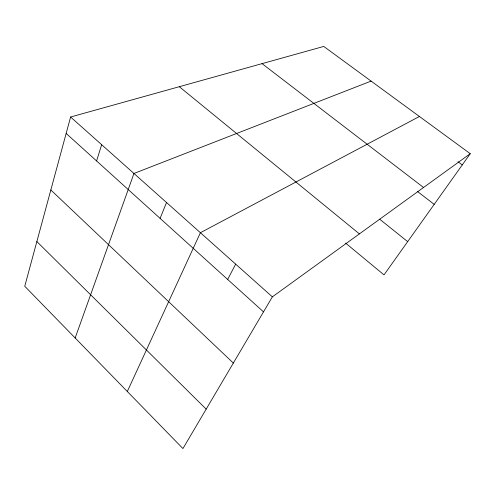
<?xml version="1.0" encoding="UTF-8"?>
<svg xmlns="http://www.w3.org/2000/svg" width="495" height="495" viewBox="0 0 495 495"><rect width="100%" height="100%" fill="white"/><g stroke="black" fill="none" stroke-linecap="round" stroke-linejoin="round"><path stroke-width="0.74" d="M70.599 117.006L24.75 286.265L182.946 448.563L272.368 296.851L470.25 153.698L323.755 46.437L70.599 117.006L272.368 296.851M96.593 160.949L101.661 144.695M75.166 337.986L133.953 173.473L371.101 81.106M160.095 218.363L166.53 202.517M127.314 391.483L200.407 232.712L419.42 116.48M227.669 279.458L235.657 264.132M470.25 153.698L384.015 274.892L345.652 243.125M457.949 161.704L462.274 164.909M262.047 63.645L423.541 187.481M417.452 191.46L434.195 204.367M379.702 219.223L407.682 241.634M179.308 86.705L359.401 233.888M66.151 133.427L263.513 311.862M50.837 189.956L233.343 363.052M36.859 241.572L206.18 409.136"/></g></svg>
